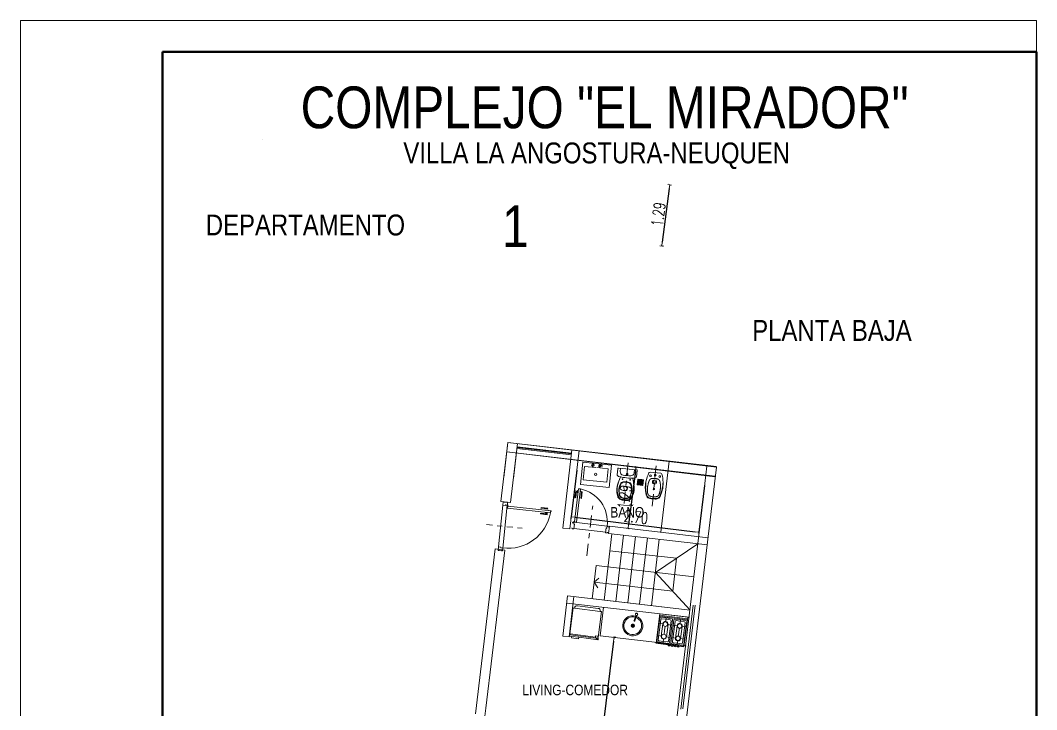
# Model space of a CAD drawing. Header units: millimetres. Extents: x 4525 to 9082, y 179 to 563.
# Drawn here: x 5166.3 to 5187.6, y 504.43 to 518.87 of the extents above; entities that cross this region are included whole.
import ezdxf

# ---------------------------------------------------------------- set-up
doc = ezdxf.new("R2010")
doc.units = ezdxf.units.MM
doc.header["$LTSCALE"] = 100
doc.linetypes.add('ACAD_ISO04W100', pattern=[30, 24, -3, 0, -3])
doc.linetypes.add('DASHDOT2', pattern=[0.5, 0.25, -0.125, 0, -0.125])
doc.layers.get('DEFPOINTS').update_dxf_attribs({"lineweight": 5})
for name, color, linetype, lineweight in [('000-Ejes', 251, 'ACAD_ISO04W100', 5), ('004-Carpinterias', 1, 'Continuous', 18), ('004-Carpinterias Puertas', 1, 'Continuous', 13), ('005-Sanitarios', 1, 'Continuous', 18), ('006-Cotas parciales', 7, 'Continuous', 5), ('A01-Barrido', 250, 'Continuous', 5), ('A01-Carpinterias', 1, 'Continuous', 18), ('E02-Columnas texto', 1, 'Continuous', 9), ('EQ-cocinas', 24, 'Continuous', 18), ('HATCH MUROS', 251, 'Continuous', 9), ('LINEA', 8, 'Continuous', 5), ('SANIT', 12, 'Continuous', 13), ('SANIT-INT', 11, 'Continuous', 5)]:
    doc.layers.add(name, color=color, linetype=linetype, lineweight=lineweight)
doc.layers.add('CONT-MNR', color=47, linetype='Continuous')
doc.styles.add('AREAL', font='ARIALN.TTF')
doc.styles.add('COTAS', font='ROMANS.shx', dxfattribs={"width": 0.7})
doc.dimstyles.new('COTA40', dxfattribs={"dimscale": 0.4, "dimtxt": 0.3, "dimasz": 0.2, "dimexe": 0, "dimexo": 0, "dimgap": 0.09, "dimtad": 1, "dimzin": 0, "dimdsep": 46, "dimtxsty": 'COTAS', "dimblk1": 'COTA_N', "dimblk2": 'COTA_N', "dimsah": 1, "dimcen": 0.1, "dimclrd": 1, "dimclre": 8, "dimclrt": 5, "dimaunit": 1, "dimadec": 3, "dimazin": 0, "dimtfac": 1, "dimtix": 1, "dimtmove": 2, "dimatfit": 3, "dimldrblk": 'COTA_N', "dimfxl": 0, "dimtolj": 1, "dimtzin": 0, "dimarcsym": 0})

# ---------------------------------------------------------------- blocks, each defined once
blk = doc.blocks.new('INOD-MONACO-AP-PLANTA-CON-DPTO')
at = {"layer": 'SANIT'}
for p, q in [((-0.188, 0), (0.188, 0)), ((-0.204, -0.015), (-0.204, -0.142)), ((-0.174, -0.172), (-0.197, -0.156)), ((-0.13, -0.179), (-0.156, -0.27)), ((0.127, -0.18), (0.152, -0.27)), ((0.174, -0.172), (0.197, -0.156)), ((0.204, -0.015), (0.204, -0.142))]:
    blk.add_line(p, q, dxfattribs=at)
for points in [[(-0.104, -0.3, 0.02892), (-0.111, -0.31, 0.156998), (-0.133, -0.488, 0.072829), (-0.105, -0.587, 0.204333), (-0.084, -0.607, 0.080392), (-0.002, -0.622)], [(-0.002, -0.27, 0.121524), (-0.085, -0.286, 0.060693)], [(-0.002, -0.27, -0.121524), (0.081, -0.286, -0.060693)], [(0.099, -0.3, -0.02892), (0.107, -0.31, -0.156998), (0.129, -0.488, -0.072829), (0.101, -0.587, -0.204333), (0.08, -0.607, -0.080392), (-0.002, -0.622)], [(-0.124, -0.609, 0.122968), (-0.091, -0.634, 0.092568), (-0.002, -0.647, 0.093376)], [(0.12, -0.609, -0.122968), (0.087, -0.634, -0.092568), (-0.002, -0.647, -0.093376)]]:
    blk.add_lwpolyline(points, format="xyb", dxfattribs=at)
for centre, radius, start, end in [((-0.189, -0.017), 0.0168, 83.451, 131.9108), ((0.189, -0.017), 0.0168, 48.0892, 96.549), ((-0.188, -0.015), 0.017, 140.4696, 180), ((-0.188, -0.142), 0.017, 180, 235.4915), ((-0.165, -0.158), 0.017, 235.4915, 261.4564), ((0, 0.94), 1.127, 261.4564, 278.5436), ((0.165, -0.158), 0.017, 278.5436, 304.5085), ((0.188, -0.142), 0.017, 304.5085, 0), ((0.188, -0.015), 0.017, 0, 39.5304), ((0.107, -0.415), 0.285, 170.2891, 184.611), ((0.408, -0.421), 0.583, 165.0356, 174.6982), ((-0.061, -0.336), 0.0558, 115.8294, 139.7492), ((0.057, -0.336), 0.0558, 40.2508, 64.1706), ((-0.412, -0.421), 0.583, 5.3018, 14.9644), ((-0.111, -0.415), 0.285, 357.2885, 9.7109), ((0.245, -0.406), 0.422, 184.3014, 206.071), ((-0.025, -0.535), 0.123, 207.5391, 216.6672), ((0.021, -0.535), 0.123, 323.3328, 332.4609), ((-0.249, -0.406), 0.422, 333.929, 356.9789)]:
    blk.add_arc(centre, radius, start, end, dxfattribs=at)
at = {"layer": 'SANIT-INT'}
for p, q in [((-0.145, 0), (-0.145, -0.067)), ((0.145, 0), (0.145, -0.067)), ((0.002, -0.368), (-0.034, -0.369)), ((0.002, -0.368), (0.037, -0.369))]:
    blk.add_line(p, q, dxfattribs=at)
for points in [[(-0.156, -0.27, 0.058031), (-0.185, -0.429, 0.099768), (-0.142, -0.607, 0.155256), (-0.096, -0.647, 0.093906), (-0.002, -0.66, 0.093906)], [(-0.003, -0.279, 0.08742), (-0.06, -0.286, 0.121524)], [(0.152, -0.27, -0.058031), (0.181, -0.429, -0.099768), (0.138, -0.607, -0.155256), (0.092, -0.647, -0.093906), (-0.002, -0.66, -0.093906)], [(-0.002, -0.279, -0.08742), (0.056, -0.286, -0.121524)]]:
    blk.add_lwpolyline(points, format="xyb", dxfattribs=at)
for centre, radius in [((0, -0.11), 0.02), ((-0.082, -0.221), 0.00743), ((0.078, -0.221), 0.00743)]:
    blk.add_circle(centre, radius, dxfattribs=at)
for centre, radius, start, end in [((-0.075, -0.067), 0.07, 180, 265.7397), ((0, 0.94), 1.08, 265.7397, 274.2603), ((0.075, -0.067), 0.07, 274.2603, 0), ((0.219, -0.443), 0.35, 174.9532, 203.9732), ((0.162, -0.448), 0.293, 156.8405, 172.9203), ((-0.036, -0.358), 0.0764, 108.7508, 160.6658), ((-0.034, -0.374), 0.005, 91.9734, 179.8282), ((0.152, -0.375), 0.191, 179.8282, 196.8593), ((-0.149, -0.375), 0.191, 343.1407, 0.1718), ((0.037, -0.374), 0.005, 0.1718, 88.0266), ((0.032, -0.358), 0.0764, 19.3342, 71.2492), ((-0.223, -0.443), 0.35, 336.0268, 5.0468), ((-0.166, -0.448), 0.293, 7.0797, 23.1595), ((-0.071, -0.572), 0.0321, 203.9732, 250.1669), ((0.005, -0.362), 0.255, 250.1669, 268.5519), ((-0.019, -0.427), 0.0118, 196.8593, 200.5908), ((0.002, -0.419), 0.0346, 200.5908, 269.6445), ((-0.009, -0.362), 0.255, 271.4481, 289.8331), ((0.001, -0.419), 0.0346, 270.3555, 339.4092), ((0.023, -0.427), 0.0118, 339.4092, 343.1407), ((0.067, -0.572), 0.0321, 289.8331, 336.0268)]:
    blk.add_arc(centre, radius, start, end, dxfattribs=at)
blk = doc.blocks.new('BIDE-MONACO-PLANTA')
at = {"layer": 'SANIT'}
blk.add_line((-0.113, 0), (0.113, 0), dxfattribs=at)
for points in [[(-0.14, -0.477), (-0.141, -0.475), (-0.142, -0.472), (-0.143, -0.469), (-0.144, -0.465), (-0.145, -0.462), (-0.146, -0.459), (-0.147, -0.456), (-0.148, -0.452), (-0.149, -0.449), (-0.15, -0.446), (-0.15, -0.443), (-0.151, -0.44), (-0.152, -0.436), (-0.153, -0.433), (-0.154, -0.43), (-0.155, -0.427), (-0.156, -0.423), (-0.156, -0.42), (-0.157, -0.417), (-0.158, -0.414), (-0.159, -0.41), (-0.16, -0.407), (-0.161, -0.404), (-0.161, -0.401), (-0.162, -0.397), (-0.163, -0.394), (-0.164, -0.391), (-0.164, -0.388), (-0.165, -0.385), (-0.166, -0.381), (-0.167, -0.378), (-0.167, -0.375), (-0.168, -0.372), (-0.169, -0.368), (-0.169, -0.365), (-0.17, -0.362), (-0.17, -0.359), (-0.171, -0.356), (-0.172, -0.352), (-0.172, -0.349), (-0.173, -0.346), (-0.173, -0.344)], [(0.14, -0.477), (0.141, -0.475), (0.142, -0.472), (0.143, -0.469), (0.144, -0.465), (0.145, -0.462), (0.146, -0.459), (0.147, -0.456), (0.148, -0.453), (0.148, -0.449), (0.149, -0.446), (0.15, -0.443), (0.151, -0.44), (0.152, -0.436), (0.153, -0.433), (0.154, -0.43), (0.154, -0.427), (0.155, -0.423), (0.156, -0.42), (0.157, -0.417), (0.158, -0.414), (0.159, -0.41), (0.16, -0.407), (0.16, -0.404), (0.161, -0.401), (0.162, -0.398), (0.163, -0.394), (0.163, -0.391), (0.164, -0.388), (0.165, -0.385), (0.166, -0.381), (0.166, -0.378), (0.167, -0.375), (0.168, -0.372), (0.168, -0.369), (0.169, -0.365), (0.17, -0.362), (0.17, -0.359), (0.171, -0.356), (0.171, -0.353), (0.172, -0.349), (0.172, -0.346), (0.173, -0.344)], [(0, -0.541), (-0.044, -0.54), (-0.048, -0.54), (-0.051, -0.539), (-0.054, -0.539), (-0.057, -0.539)], [(0, -0.541), (0.044, -0.54), (0.047, -0.54), (0.051, -0.539), (0.054, -0.539), (0.057, -0.539)], [(0, -0.541), (0, -0.541)], [(0, -0.541), (0, -0.541)]]:
    blk.add_lwpolyline(points, dxfattribs=at)
for centre, radius, start, end in [((-0.113, -0.027), 0.0267, 89.9746, 160.7192), ((0.636, -0.288), 0.82, 160.7445, 172.7215), ((1.187, -0.228), 1.365, 179.1204, 182.2097), ((0.113, -0.027), 0.0267, 19.2555, 90), ((-0.636, -0.288), 0.82, 7.2785, 19.2555), ((-0.985, -0.224), 1.163, 357.2424, 1.9588), ((1.187, -0.221), 1.365, 182.5037, 185.1806), ((-1.187, -0.22), 1.365, 354.7941, 357.4709), ((-0.022, -0.432), 0.126, 201.0557, 217.1205), ((-0.058, -0.455), 0.0844, 219.519, 265.0728), ((-0.05, -0.408), 0.131, 263.6264, 267.3039), ((0.05, -0.408), 0.131, 272.6707, 276.3482), ((0.058, -0.455), 0.0844, 274.9018, 320.4556), ((0.022, -0.432), 0.126, 322.8542, 338.9189)]:
    blk.add_arc(centre, radius, start, end, dxfattribs=at)
at = {"layer": 'SANIT-INT'}
for points in [[(0, -0.122), (-0.013, -0.122), (-0.025, -0.122), (-0.034, -0.123), (-0.042, -0.124), (-0.048, -0.125), (-0.053, -0.125), (-0.057, -0.126), (-0.061, -0.127), (-0.064, -0.128), (-0.067, -0.128), (-0.069, -0.129), (-0.071, -0.13), (-0.073, -0.13), (-0.074, -0.131), (-0.076, -0.132), (-0.077, -0.132), (-0.078, -0.133), (-0.079, -0.134), (-0.08, -0.134), (-0.081, -0.135), (-0.083, -0.136), (-0.083, -0.136), (-0.084, -0.137), (-0.085, -0.138), (-0.086, -0.138), (-0.087, -0.139), (-0.088, -0.14), (-0.088, -0.14), (-0.089, -0.141), (-0.09, -0.142), (-0.091, -0.142), (-0.091, -0.143), (-0.092, -0.143), (-0.092, -0.144), (-0.093, -0.145), (-0.094, -0.146), (-0.094, -0.146), (-0.095, -0.147), (-0.096, -0.148), (-0.097, -0.149), (-0.097, -0.15), (-0.098, -0.151), (-0.099, -0.152), (-0.1, -0.153), (-0.101, -0.155), (-0.102, -0.156), (-0.102, -0.157), (-0.103, -0.158), (-0.104, -0.16), (-0.105, -0.161), (-0.105, -0.162), (-0.106, -0.164), (-0.107, -0.165), (-0.107, -0.166), (-0.108, -0.168), (-0.109, -0.169), (-0.109, -0.17), (-0.11, -0.171), (-0.11, -0.173), (-0.111, -0.174), (-0.112, -0.175), (-0.112, -0.177), (-0.113, -0.178), (-0.113, -0.179), (-0.114, -0.181), (-0.114, -0.182), (-0.115, -0.183), (-0.115, -0.185), (-0.116, -0.186), (-0.116, -0.188), (-0.117, -0.19), (-0.117, -0.191), (-0.118, -0.193), (-0.118, -0.196), (-0.119, -0.198), (-0.12, -0.2), (-0.12, -0.203), (-0.121, -0.205), (-0.121, -0.208), (-0.122, -0.21), (-0.123, -0.213), (-0.123, -0.216), (-0.124, -0.218), (-0.124, -0.221), (-0.125, -0.223), (-0.125, -0.226), (-0.126, -0.229), (-0.126, -0.231), (-0.127, -0.234), (-0.127, -0.236), (-0.128, -0.239), (-0.128, -0.242), (-0.129, -0.244), (-0.129, -0.247), (-0.129, -0.249), (-0.13, -0.252), (-0.13, -0.255), (-0.13, -0.257), (-0.131, -0.26), (-0.131, -0.261)], [(0, -0.122), (0.013, -0.122), (0.025, -0.122), (0.034, -0.123), (0.042, -0.124), (0.048, -0.125), (0.053, -0.125), (0.057, -0.126), (0.061, -0.127), (0.064, -0.128), (0.067, -0.128), (0.069, -0.129), (0.071, -0.13), (0.073, -0.131), (0.074, -0.131), (0.076, -0.132), (0.077, -0.132), (0.078, -0.133), (0.079, -0.134), (0.08, -0.134), (0.081, -0.135), (0.082, -0.136), (0.083, -0.136), (0.084, -0.137), (0.085, -0.138), (0.086, -0.138), (0.087, -0.139), (0.088, -0.14), (0.088, -0.14), (0.089, -0.141), (0.09, -0.142), (0.09, -0.142), (0.091, -0.143), (0.092, -0.144), (0.092, -0.144), (0.093, -0.145), (0.094, -0.146), (0.094, -0.146), (0.095, -0.147), (0.096, -0.148), (0.097, -0.149), (0.097, -0.15), (0.098, -0.151), (0.099, -0.152), (0.1, -0.153), (0.101, -0.155), (0.101, -0.156), (0.102, -0.157), (0.103, -0.158), (0.104, -0.16), (0.105, -0.161), (0.105, -0.162), (0.106, -0.164), (0.107, -0.165), (0.107, -0.166), (0.108, -0.168), (0.109, -0.169), (0.109, -0.17), (0.11, -0.171), (0.11, -0.173), (0.111, -0.174), (0.112, -0.175), (0.112, -0.177), (0.113, -0.178), (0.113, -0.179), (0.114, -0.181), (0.114, -0.182), (0.115, -0.183), (0.115, -0.185), (0.116, -0.186), (0.116, -0.188), (0.117, -0.19), (0.117, -0.191), (0.118, -0.193), (0.118, -0.196), (0.119, -0.198), (0.12, -0.2), (0.12, -0.203), (0.121, -0.205), (0.121, -0.208), (0.122, -0.211), (0.123, -0.213), (0.123, -0.216), (0.124, -0.218), (0.124, -0.221), (0.125, -0.224), (0.125, -0.226), (0.126, -0.229), (0.126, -0.231), (0.127, -0.234), (0.127, -0.237), (0.128, -0.239), (0.128, -0.242), (0.128, -0.244), (0.129, -0.247), (0.129, -0.25), (0.13, -0.252), (0.13, -0.255), (0.13, -0.257), (0.131, -0.26), (0.131, -0.261)], [(-0.13, -0.255), (-0.134, -0.281), (-0.134, -0.282), (-0.134, -0.284), (-0.134, -0.285), (-0.134, -0.287), (-0.134, -0.289), (-0.134, -0.291), (-0.134, -0.293), (-0.135, -0.295), (-0.135, -0.297), (-0.135, -0.3), (-0.135, -0.302), (-0.135, -0.305), (-0.135, -0.307), (-0.135, -0.31), (-0.135, -0.313), (-0.135, -0.315), (-0.135, -0.318), (-0.135, -0.32), (-0.135, -0.323), (-0.135, -0.326), (-0.135, -0.328), (-0.135, -0.331), (-0.135, -0.334), (-0.135, -0.336), (-0.135, -0.339), (-0.135, -0.341), (-0.134, -0.344), (-0.134, -0.347), (-0.134, -0.349), (-0.134, -0.352), (-0.134, -0.354), (-0.134, -0.357), (-0.134, -0.36), (-0.134, -0.362), (-0.134, -0.365), (-0.134, -0.367), (-0.133, -0.37), (-0.133, -0.373), (-0.133, -0.375), (-0.133, -0.378), (-0.132, -0.38), (-0.132, -0.383), (-0.132, -0.386), (-0.132, -0.388), (-0.131, -0.391), (-0.131, -0.393), (-0.13, -0.396), (-0.13, -0.399), (-0.13, -0.401), (-0.129, -0.404), (-0.129, -0.406), (-0.128, -0.409), (-0.128, -0.412), (-0.127, -0.414), (-0.127, -0.417), (-0.126, -0.419), (-0.126, -0.422), (-0.125, -0.424), (-0.125, -0.426), (-0.124, -0.429), (-0.124, -0.431), (-0.123, -0.432), (-0.123, -0.434), (-0.122, -0.436), (-0.122, -0.437), (-0.121, -0.439), (-0.121, -0.44), (-0.121, -0.441), (-0.12, -0.443), (-0.12, -0.444), (-0.119, -0.445), (-0.119, -0.447), (-0.118, -0.448), (-0.118, -0.449), (-0.117, -0.451), (-0.117, -0.452), (-0.116, -0.453), (-0.116, -0.454), (-0.115, -0.456), (-0.114, -0.457), (-0.114, -0.458), (-0.113, -0.46), (-0.113, -0.461), (-0.112, -0.462), (-0.111, -0.464), (-0.11, -0.465), (-0.11, -0.466), (-0.109, -0.467), (-0.108, -0.469), (-0.107, -0.47), (-0.107, -0.471), (-0.106, -0.473), (-0.105, -0.474), (-0.104, -0.475), (-0.103, -0.477), (-0.102, -0.478), (-0.101, -0.479), (-0.099, -0.48), (-0.098, -0.482), (-0.097, -0.483), (-0.095, -0.484), (-0.094, -0.486), (-0.092, -0.487), (-0.09, -0.488), (-0.088, -0.49), (-0.085, -0.491), (-0.082, -0.493), (-0.079, -0.494), (-0.075, -0.496), (-0.071, -0.497), (-0.065, -0.499), (-0.064, -0.499)], [(0.13, -0.255), (0.133, -0.281), (0.134, -0.283), (0.134, -0.284), (0.134, -0.285), (0.134, -0.287), (0.134, -0.289), (0.134, -0.291), (0.134, -0.293), (0.134, -0.295), (0.135, -0.297), (0.135, -0.3), (0.135, -0.302), (0.135, -0.305), (0.135, -0.308), (0.135, -0.31), (0.135, -0.313), (0.135, -0.315), (0.135, -0.318), (0.135, -0.321), (0.135, -0.323), (0.135, -0.326), (0.135, -0.328), (0.135, -0.331), (0.135, -0.334), (0.134, -0.336), (0.134, -0.339), (0.134, -0.341), (0.134, -0.344), (0.134, -0.347), (0.134, -0.349), (0.134, -0.352), (0.134, -0.354), (0.134, -0.357), (0.134, -0.36), (0.134, -0.362), (0.134, -0.365), (0.133, -0.367), (0.133, -0.37), (0.133, -0.373), (0.133, -0.375), (0.133, -0.378), (0.132, -0.38), (0.132, -0.383), (0.132, -0.386), (0.131, -0.388), (0.131, -0.391), (0.131, -0.393), (0.13, -0.396), (0.13, -0.399), (0.129, -0.401), (0.129, -0.404), (0.129, -0.406), (0.128, -0.409), (0.128, -0.412), (0.127, -0.414), (0.127, -0.417), (0.126, -0.419), (0.126, -0.422), (0.125, -0.424), (0.124, -0.426), (0.124, -0.429), (0.123, -0.431), (0.123, -0.433), (0.122, -0.434), (0.122, -0.436), (0.122, -0.437), (0.121, -0.439), (0.121, -0.44), (0.12, -0.442), (0.12, -0.443), (0.119, -0.444), (0.119, -0.445), (0.119, -0.447), (0.118, -0.448), (0.118, -0.449), (0.117, -0.451), (0.117, -0.452), (0.116, -0.453), (0.115, -0.455), (0.115, -0.456), (0.114, -0.457), (0.114, -0.458), (0.113, -0.46), (0.112, -0.461), (0.112, -0.462), (0.111, -0.464), (0.11, -0.465), (0.11, -0.466), (0.109, -0.468), (0.108, -0.469), (0.107, -0.47), (0.106, -0.471), (0.105, -0.473), (0.105, -0.474), (0.104, -0.475), (0.103, -0.477), (0.101, -0.478), (0.1, -0.479), (0.099, -0.481), (0.098, -0.482), (0.097, -0.483), (0.095, -0.484), (0.094, -0.486), (0.092, -0.487), (0.09, -0.488), (0.088, -0.49), (0.085, -0.491), (0.082, -0.493), (0.079, -0.494), (0.075, -0.496), (0.07, -0.497), (0.065, -0.499), (0.063, -0.499)], [(0, -0.55), (-0.008, -0.55), (-0.015, -0.55), (-0.022, -0.549), (-0.027, -0.549), (-0.032, -0.549), (-0.036, -0.549), (-0.04, -0.549), (-0.044, -0.549), (-0.048, -0.549), (-0.051, -0.549), (-0.054, -0.549), (-0.057, -0.549)], [(0, -0.55), (0.008, -0.55), (0.015, -0.55), (0.021, -0.549), (0.027, -0.549), (0.032, -0.549), (0.036, -0.549), (0.04, -0.549), (0.044, -0.549), (0.047, -0.549), (0.051, -0.549), (0.054, -0.549), (0.057, -0.549)]]:
    blk.add_lwpolyline(points, dxfattribs=at)
for centre, radius in [((-0.097, -0.073), 0.0182), ((0, -0.195), 0.0437), ((0, -0.195), 0.0229), ((0, -0.052), 0.0172), ((0.097, -0.073), 0.0182), ((0, -0.344), 0.0151)]:
    blk.add_circle(centre, radius, dxfattribs=at)
for centre, radius, start, end in [((-0.054, -0.459), 0.0941, 195.0663, 210.9763), ((-0.058, -0.455), 0.0938, 214.5877, 265.0728), ((-0.05, -0.408), 0.141, 263.6264, 267.3039), ((0, -0.277), 0.232, 253.6948, 269.9596), ((0, -0.277), 0.232, 270.015, 286.2798), ((0.05, -0.408), 0.141, 272.6707, 276.3482), ((0.058, -0.455), 0.0938, 274.9018, 325.387), ((-0.018, -0.426), 0.174, 331.8708, 340.547)]:
    blk.add_arc(centre, radius, start, end, dxfattribs=at)
for points in [[(-0.178, -0.184), (-0.184, -0.295), (-0.183, -0.316), (-0.179, -0.352), (-0.173, -0.381), (-0.167, -0.407), (-0.157, -0.446), (-0.146, -0.484)], [(0.178, -0.184), (0.184, -0.295), (0.183, -0.316), (0.179, -0.352), (0.173, -0.381), (0.167, -0.407), (0.157, -0.446), (0.146, -0.484)]]:
    blk.add_spline(points, degree=3, dxfattribs=at)
blk = doc.blocks.new('REJILLA')
at = {"layer": 'SANIT-INT', "linetype": 'Continuous'}
for p, q in [((-0.06, -0.06), (-0.06, 0.06)), ((-0.06, 0.06), (0.06, 0.06)), ((-0.06, -0.06), (0.06, 0.06)), ((-0.06, 0.06), (0.06, -0.06)), ((-0.047, 0.016), (-0.047, -0.016)), ((-0.035, 0.036), (-0.035, -0.036)), ((-0.022, 0.045), (-0.022, -0.045)), ((-0.01, 0.049), (-0.01, -0.049)), ((0.003, 0.05), (0.003, -0.05)), ((0.015, 0.048), (0.015, -0.048)), ((0.028, 0.042), (0.028, -0.042)), ((0.04, 0.03), (0.04, -0.03)), ((0.06, 0.06), (0.06, -0.06)), ((0.06, -0.06), (-0.06, -0.06))]:
    blk.add_line(p, q, dxfattribs=at)
for radius in [0.06, 0.05]:
    blk.add_circle((0, 0), radius, dxfattribs=at)
blk = doc.blocks.new('MONACO COMPLETO')
at = {"layer": '000-Ejes', "linetype": 'DASHDOT2', "ltscale": 0.01}
for p, q in [((-0.127, 0.59), (0.765, 0.59)), ((-0.127, 0), (0.765, 0))]:
    blk.add_line(p, q, dxfattribs=at)
at = {"layer": '004-Carpinterias', "ltscale": 0.01, "rotation": 90}
blk.add_blockref('INOD-MONACO-AP-PLANTA-CON-DPTO', (0, 0), dxfattribs=at)
at = {"layer": '005-Sanitarios', "rotation": 90}
blk.add_blockref('REJILLA', (0.25, 0.295), dxfattribs=at)
at = {"layer": 'LINEA', "ltscale": 0.01, "rotation": 90}
blk.add_blockref('BIDE-MONACO-PLANTA', (0.02, 0.59), dxfattribs=at)
blk = doc.blocks.new('PUERTA 0.70 DURLOCK')
at = {"layer": '000-Ejes', "linetype": 'DASHDOT2', "ltscale": 0.01}
blk.add_line((0.38, -0.647), (0.38, 0.407), dxfattribs=at)
at = {"layer": '004-Carpinterias', "linetype": 'Continuous'}
for p, q in [((0.009, 0.675), (-0.009, 0.675)), ((-0.009, 0.535), (-0.009, 0.675)), ((0.009, 0.535), (0.009, 0.675)), ((0.039, 0.69), (0.029, 0.69)), ((0.029, 0.642), (0.029, 0.69)), ((0.039, 0.642), (0.029, 0.642)), ((0.081, 0.69), (0.091, 0.69)), ((0.081, 0.642), (0.091, 0.642)), ((0.091, 0.642), (0.091, 0.69)), ((0.111, 0.675), (0.129, 0.675)), ((0.111, 0.535), (0.111, 0.675)), ((0.129, 0.535), (0.129, 0.675)), ((0.009, 0.535), (-0.009, 0.535)), ((0.111, 0.535), (0.129, 0.535)), ((0.01, 0.01), (0, 0.01)), ((0, 0), (0, 0.01)), ((0.03, 0.02), (0.01, 0.02)), ((0.01, 0.01), (0.01, 0.02)), ((0.03, -0.02), (0.03, 0.02)), ((0.73, 0.02), (0.75, 0.02)), ((0.73, -0.02), (0.73, 0.02)), ((0.75, 0.01), (0.75, 0.02)), ((0.75, 0.01), (0.76, 0.01)), ((0.76, 0), (0.76, 0.01)), ((0, -0.11), (0, -0.1)), ((0, -0.11), (0.01, -0.11)), ((0.01, -0.11), (0.01, -0.12)), ((0.01, -0.12), (0.045, -0.12)), ((0.045, -0.02), (0.03, -0.02)), ((0.045, -0.02), (0.045, -0.12)), ((0.715, -0.02), (0.715, -0.12)), ((0.715, -0.02), (0.73, -0.02)), ((0.75, -0.12), (0.715, -0.12)), ((0.76, -0.11), (0.75, -0.11)), ((0.75, -0.11), (0.75, -0.12)), ((0.76, -0.11), (0.76, -0.1))]:
    blk.add_line(p, q, dxfattribs=at)
at = {"layer": '004-Carpinterias', "ltscale": 0.01, "const_width": 0.02}
for points in [[(0, 0.535), (0, 0.675)], [(0.122, 0.535), (0.12, 0.675)]]:
    blk.add_lwpolyline(points, dxfattribs=at)
at = {"layer": '004-Carpinterias', "linetype": 'Continuous'}
blk.add_lwpolyline([(0.039, 0.729), (0.039, 0.029), (0.081, 0.029), (0.081, 0.729)], close=True, dxfattribs=at)
at = {"layer": 'A01-Barrido', "linetype": 'Continuous'}
for p, q in [((0.73, 0.02), (0.03, 0.02)), ((0.715, -0.11), (0.045, -0.11))]:
    blk.add_line(p, q, dxfattribs=at)
blk.add_circle((0.032, 0.028), 0.0075, dxfattribs=at)
blk.add_arc((0.023, 0.024), 0.707, 359.6656, 85.2747, dxfattribs=at)
blk = doc.blocks.new('PUERTA 1.04 0.90 PT')
at = {"layer": '000-Ejes', "linetype": 'DASHDOT2', "ltscale": 0.005}
blk.add_line((804.584, 1061.02), (803.739, 1061.02), dxfattribs=at)
at = {"layer": '004-Carpinterias', "color": 1, "linetype": 'Continuous'}
for p, q in [((803.266, 1060.606), (803.266, 1060.591)), ((803.281, 1060.606), (803.266, 1060.606)), ((803.266, 1060.606), (803.266, 1060.591)), ((803.281, 1060.633), (803.281, 1060.606)), ((803.331, 1060.633), (803.331, 1060.643)), ((803.379, 1060.643), (803.331, 1060.643)), ((803.331, 1060.591), (803.331, 1060.581)), ((803.379, 1060.581), (803.331, 1060.581)), ((803.486, 1060.681), (803.346, 1060.681)), ((803.346, 1060.663), (803.346, 1060.681)), ((803.486, 1060.663), (803.346, 1060.663)), ((803.346, 1060.561), (803.346, 1060.543)), ((803.486, 1060.561), (803.346, 1060.561)), ((803.486, 1060.543), (803.346, 1060.543)), ((803.379, 1060.633), (803.379, 1060.643)), ((803.379, 1060.591), (803.379, 1060.581)), ((803.486, 1060.663), (803.486, 1060.681)), ((803.486, 1060.561), (803.486, 1060.543))]:
    blk.add_line(p, q, dxfattribs=at)
at = {"layer": '004-Carpinterias', "linetype": 'Continuous'}
for p, q in [((803.266, 1060.591), (804.181, 1060.591)), ((804.181, 1060.633), (803.281, 1060.633))]:
    blk.add_line(p, q, dxfattribs=at)
at = {"layer": '004-Carpinterias', "ltscale": 0.01, "const_width": 0.02}
for points in [[(803.486, 1060.672), (803.346, 1060.672)], [(803.486, 1060.552), (803.346, 1060.552)]]:
    blk.add_lwpolyline(points, dxfattribs=at)
at = {"layer": 'A01-Barrido', "linetype": 'Continuous'}
for p, q in [((804.197, 1061.473), (804.196, 1060.568)), ((804.286, 1060.583), (804.287, 1061.458))]:
    blk.add_line(p, q, dxfattribs=at)
for points in [[(804.181, 1060.578), (804.181, 1060.613), (804.186, 1060.613), (804.186, 1060.58)], [(804.194, 1060.573), (804.226, 1060.573), (804.226, 1060.568), (804.192, 1060.568)]]:
    blk.add_lwpolyline(points, dxfattribs=at)
blk.add_circle((804.186, 1060.573), 0.0075, dxfattribs=at)
blk.add_arc((804.177, 1060.575), 0.898, 88.7484, 176.2981, dxfattribs=at)
at = {"layer": 'A01-Carpinterias', "linetype": 'Continuous'}
for p, q in [((804.197, 1061.473), (804.197, 1061.533)), ((804.197, 1061.533), (804.217, 1061.533)), ((804.237, 1061.473), (804.197, 1061.473)), ((804.217, 1061.528), (804.217, 1061.533)), ((804.217, 1061.528), (804.267, 1061.528)), ((804.237, 1061.458), (804.237, 1061.473)), ((804.237, 1061.458), (804.287, 1061.458)), ((804.267, 1061.533), (804.267, 1061.528)), ((804.267, 1061.533), (804.287, 1061.533)), ((804.287, 1061.533), (804.287, 1061.458)), ((804.287, 1061.533), (804.287, 1061.533)), ((804.181, 1060.591), (804.181, 1060.633)), ((804.196, 1060.568), (804.196, 1060.548)), ((804.236, 1060.568), (804.196, 1060.568)), ((804.196, 1060.548), (804.196, 1060.508)), ((804.196, 1060.548), (804.196, 1060.548)), ((804.217, 1060.513), (804.217, 1060.508)), ((804.217, 1060.513), (804.267, 1060.513)), ((804.236, 1060.583), (804.286, 1060.583)), ((804.236, 1060.583), (804.236, 1060.568)), ((804.267, 1060.508), (804.267, 1060.513)), ((804.286, 1060.508), (804.286, 1060.583)), ((804.196, 1060.508), (804.206, 1060.508)), ((804.196, 1060.508), (804.217, 1060.508)), ((804.267, 1060.508), (804.286, 1060.508)), ((804.286, 1060.508), (804.276, 1060.508))]:
    blk.add_line(p, q, dxfattribs=at)
blk = doc.blocks.new('Hela1')
at = {"layer": 'SANIT'}
for p, q in [((-0.22, 0), (0.22, 0)), ((-0.3, -0.61), (-0.3, -0.06)), ((-0.3, -0.06), (-0.27, -0.06)), ((-0.27, -0.06), (-0.27, -0.05)), ((-0.27, -0.06), (0.27, -0.06)), ((0.27, -0.05), (0.27, -0.06)), ((0.27, -0.06), (0.3, -0.06)), ((0.3, -0.06), (0.3, -0.61)), ((-0.3, -0.61), (-0.29, -0.61)), ((-0.29, -0.63), (-0.3, -0.63)), ((-0.3, -0.63), (-0.3, -0.66)), ((-0.29, -0.61), (-0.29, -0.63)), ((0.29, -0.61), (0.29, -0.63)), ((0.29, -0.61), (0.3, -0.61)), ((0.3, -0.63), (0.29, -0.63)), ((0.3, -0.63), (0.3, -0.66)), ((-0.255, -0.66), (-0.3, -0.66)), ((-0.255, -0.69), (-0.255, -0.66)), ((-0.255, -0.69), (-0.105, -0.69)), ((-0.105, -0.69), (-0.105, -0.66)), ((0.3, -0.66), (-0.105, -0.66))]:
    blk.add_line(p, q, dxfattribs=at)
for centre, start, end in [((-0.22, -0.05), 90, 180), ((0.22, -0.05), 0, 90)]:
    blk.add_arc(centre, 0.05, start, end, dxfattribs=at)
at = {"layer": 'SANIT-INT'}
for p, q in [((-0.29, -0.61), (0.24, -0.61)), ((-0.29, -0.63), (0.26, -0.63)), ((0.24, -0.61), (0.24, -0.585)), ((0.24, -0.585), (0.29, -0.585)), ((0.29, -0.66), (0.24, -0.61)), ((0.29, -0.585), (0.29, -0.61)), ((0.29, -0.63), (0.29, -0.66)), ((-0.255, -0.66), (-0.105, -0.66))]:
    blk.add_line(p, q, dxfattribs=at)
blk = doc.blocks.new('Anaf1')
at = {"layer": 'SANIT', "linetype": 'ByBlock'}
for p, q in [((-0.295, 0), (0.295, 0)), ((-0.295, -0.05), (-0.295, 0)), ((0.295, 0), (0.295, -0.625)), ((-0.295, -0.05), (-0.295, -0.616)), ((-0.286, -0.333), (-0.286, -0.092)), ((-0.266, -0.072), (-0.15, -0.072)), ((-0.034, -0.072), (-0.15, -0.072)), ((-0.014, -0.333), (-0.014, -0.092)), ((0.014, -0.333), (0.014, -0.092)), ((0.034, -0.072), (0.15, -0.072)), ((0.266, -0.072), (0.15, -0.072)), ((0.286, -0.333), (0.286, -0.092)), ((-0.286, -0.333), (-0.286, -0.574)), ((-0.014, -0.333), (-0.014, -0.574)), ((0.014, -0.333), (0.014, -0.574)), ((0.286, -0.333), (0.286, -0.574)), ((-0.295, -0.625), (-0.295, -0.616)), ((-0.035, -0.625), (-0.295, -0.625)), ((-0.266, -0.594), (-0.15, -0.594)), ((-0.034, -0.594), (-0.15, -0.594)), ((-0.035, -0.625), (-0.035, -0.643)), ((0.001, -0.643), (0.001, -0.625)), ((0.028, -0.625), (0.001, -0.625)), ((0.028, -0.625), (0.028, -0.643)), ((0.034, -0.594), (0.15, -0.594)), ((0.064, -0.643), (0.064, -0.625)), ((0.091, -0.625), (0.064, -0.625)), ((0.091, -0.625), (0.091, -0.643)), ((0.127, -0.643), (0.127, -0.625)), ((0.154, -0.625), (0.127, -0.625)), ((0.266, -0.594), (0.15, -0.594)), ((0.154, -0.625), (0.154, -0.643)), ((0.295, -0.625), (0.19, -0.625)), ((0.19, -0.643), (0.19, -0.625)), ((-0.035, -0.643), (0.001, -0.643)), ((0.028, -0.643), (0.064, -0.643)), ((0.091, -0.643), (0.127, -0.643)), ((0.154, -0.643), (0.19, -0.643))]:
    blk.add_line(p, q, dxfattribs=at)
for centre in [(-0.15, -0.203), (0.15, -0.203), (-0.15, -0.463), (0.15, -0.463)]:
    blk.add_circle(centre, 0.046, dxfattribs=at)
for centre, start, end in [((-0.266, -0.092), 90, 180), ((-0.034, -0.092), 0, 90), ((0.034, -0.092), 90, 180), ((0.266, -0.092), 0, 90), ((-0.266, -0.574), 180, 270), ((-0.034, -0.574), 270, 0), ((0.034, -0.574), 180, 270), ((0.266, -0.574), 270, 0)]:
    blk.add_arc(centre, 0.02, start, end, dxfattribs=at)
at = {"layer": 'SANIT-INT'}
for p, q in [((-0.295, -0.032), (0.295, -0.032)), ((-0.295, -0.05), (0.295, -0.05)), ((-0.286, -0.203), (-0.19, -0.203)), ((-0.258, -0.333), (-0.258, -0.12)), ((-0.238, -0.1), (-0.15, -0.1)), ((-0.205, -0.203), (-0.205, -0.463)), ((-0.15, -0.072), (-0.15, -0.163)), ((-0.062, -0.1), (-0.15, -0.1)), ((-0.014, -0.203), (-0.11, -0.203)), ((-0.095, -0.203), (-0.095, -0.463)), ((-0.042, -0.333), (-0.042, -0.12)), ((0.014, -0.203), (0.11, -0.203)), ((0.042, -0.333), (0.042, -0.12)), ((0.062, -0.1), (0.15, -0.1)), ((0.095, -0.203), (0.095, -0.463)), ((0.15, -0.072), (0.15, -0.163)), ((0.237, -0.1), (0.15, -0.1)), ((0.286, -0.203), (0.19, -0.203)), ((0.205, -0.203), (0.205, -0.463)), ((0.258, -0.333), (0.258, -0.12)), ((-0.258, -0.333), (-0.258, -0.546)), ((-0.15, -0.243), (-0.15, -0.333)), ((-0.15, -0.423), (-0.15, -0.333)), ((-0.042, -0.333), (-0.042, -0.546)), ((0.042, -0.333), (0.042, -0.546)), ((0.15, -0.243), (0.15, -0.333)), ((0.15, -0.423), (0.15, -0.333)), ((0.258, -0.333), (0.258, -0.546)), ((0.295, -0.616), (-0.295, -0.616)), ((-0.286, -0.463), (-0.19, -0.463)), ((-0.238, -0.566), (-0.15, -0.566)), ((-0.15, -0.594), (-0.15, -0.503)), ((-0.062, -0.566), (-0.15, -0.566)), ((-0.014, -0.463), (-0.11, -0.463)), ((0.001, -0.625), (-0.035, -0.625)), ((0.014, -0.463), (0.11, -0.463)), ((0.064, -0.625), (0.028, -0.625)), ((0.062, -0.566), (0.15, -0.566)), ((0.127, -0.625), (0.091, -0.625)), ((0.15, -0.594), (0.15, -0.503)), ((0.237, -0.566), (0.15, -0.566)), ((0.19, -0.625), (0.154, -0.625)), ((0.286, -0.463), (0.19, -0.463))]:
    blk.add_line(p, q, dxfattribs=at)
for centre, radius, start, end in [((-0.238, -0.12), 0.02, 90, 180), ((-0.15, -0.203), 0.055, 0, 180), ((-0.062, -0.12), 0.02, 0, 90), ((0.062, -0.12), 0.02, 90, 180), ((0.15, -0.203), 0.055, 0, 180), ((0.237, -0.121), 0.0209, 2.4007, 90.3937), ((-0.238, -0.546), 0.02, 180, 270), ((-0.15, -0.463), 0.055, 180, 0), ((-0.062, -0.546), 0.02, 270, 0), ((0.062, -0.546), 0.02, 180, 270), ((0.15, -0.463), 0.055, 180, 0), ((0.237, -0.545), 0.0209, 269.6063, 357.5993)]:
    blk.add_arc(centre, radius, start, end, dxfattribs=at)
blk = doc.blocks.new('COTA_N')
for p, q in [((-1, 0), (0, 0)), ((0, 0.5), (0, -0.5))]:
    blk.add_line(p, q)
at = {"const_width": 0.065}
blk.add_lwpolyline([(0.14, 0.14), (0.28, 0.28), (0, 0), (-0.14, -0.14), (-0.28, -0.28)], dxfattribs=at)
blk = doc.blocks.new('*D590')
at = {"layer": '006-Cotas parciales', "color": 1, "lineweight": -2, "ltscale": 100}
blk.add_line((5178.734, 505.869), (5178.054, 500.362), dxfattribs=at)
at = {"layer": '006-Cotas parciales', "color": 8, "lineweight": -2, "ltscale": 100}
for p, q in [((5178.781, 505.944), (5178.744, 505.949)), ((5178.081, 500.278), (5178.044, 500.283))]:
    blk.add_line(p, q, dxfattribs=at)
at = {"layer": 'DEFPOINTS', "color": 0, "ltscale": 100}
for p in [(5178.781, 505.944), (5178.044, 500.283), (5178.081, 500.278)]:
    blk.add_point(p, dxfattribs=at)
at = {"layer": '006-Cotas parciales', "color": 1, "lineweight": -2, "ltscale": 100, "yscale": 0.08000000000000002, "zscale": 0.08000000000000007}
for p, xscale, rotation in [((5178.744, 505.949), 0.08, 82.96377081615285), ((5178.044, 500.283), 0.08000000000000002, 262.9637708161529)]:
    blk.add_blockref('COTA_N', p, dxfattribs=dict(at, xscale=xscale, rotation=rotation))
at = {"layer": '006-Cotas parciales', "color": 5, "ltscale": 100, "insert": (5178.239, 503.135), "char_height": 0.12, "attachment_point": 5, "rotation": 82.9638, "style": 'COTAS'}
blk.add_mtext('\\A1;{\\H2x;5.71}', dxfattribs=at)
blk = doc.blocks.new('*D708')
at = {"layer": '006-Cotas parciales', "color": 8, "lineweight": -2, "ltscale": 100}
for p, q in [((5179.206, 509.51), (5179.203, 509.511)), ((5179.041, 508.229), (5179.038, 508.23))]:
    blk.add_line(p, q, dxfattribs=at)
at = {"layer": '006-Cotas parciales', "color": 1, "lineweight": -2, "ltscale": 100}
blk.add_line((5179.193, 509.431), (5179.048, 508.309), dxfattribs=at)
at = {"layer": 'DEFPOINTS', "color": 0, "ltscale": 100}
for p in [(5179.206, 509.51), (5179.038, 508.23), (5179.041, 508.229)]:
    blk.add_point(p, dxfattribs=at)
at = {"layer": '006-Cotas parciales', "color": 1, "lineweight": -2, "ltscale": 100, "xscale": 0.08000000000000002, "yscale": 0.08000000000000002, "zscale": 0.08000000000000007}
for p, rotation in [((5179.203, 509.511), 82.62901079563709), ((5179.038, 508.23), 262.6290107956371)]:
    blk.add_blockref('COTA_N', p, dxfattribs=dict(at, rotation=rotation))
at = {"layer": '006-Cotas parciales', "color": 5, "ltscale": 100, "insert": (5178.966, 508.89), "char_height": 0.12, "attachment_point": 5, "rotation": 82.629, "style": 'COTAS'}
blk.add_mtext('\\A1;{\\H2x;1.29}', dxfattribs=at)
blk = doc.blocks.new('*D709')
at = {"layer": '006-Cotas parciales', "color": 8, "lineweight": -2, "ltscale": 100}
for p, q in [((5177.963, 509.452), (5177.845, 508.474)), ((5180.641, 509.128), (5180.523, 508.15))]:
    blk.add_line(p, q, dxfattribs=at)
at = {"layer": '006-Cotas parciales', "color": 1, "lineweight": -2, "ltscale": 100}
blk.add_line((5177.925, 508.464), (5180.443, 508.16), dxfattribs=at)
at = {"layer": 'DEFPOINTS', "color": 0, "ltscale": 100}
for p in [(5177.963, 509.452), (5180.641, 509.128), (5180.523, 508.15)]:
    blk.add_point(p, dxfattribs=at)
at = {"layer": '006-Cotas parciales', "color": 1, "lineweight": -2, "ltscale": 100, "yscale": 0.08000000000000002, "zscale": 0.08000000000000007}
for p, xscale, rotation in [((5177.845, 508.474), 0.08000000000000002, 173.1006244848151), ((5180.523, 508.15), 0.08, 353.1006244848152)]:
    blk.add_blockref('COTA_N', p, dxfattribs=dict(at, xscale=xscale, rotation=rotation))
at = {"layer": '006-Cotas parciales', "color": 5, "ltscale": 100, "insert": (5179.203, 508.467), "char_height": 0.12, "attachment_point": 5, "rotation": 353.1006, "style": 'COTAS'}
blk.add_mtext('\\A1;{\\H2x;2.70}', dxfattribs=at)
blk = doc.blocks.new('*D710')
at = {"layer": '006-Cotas parciales', "color": 1, "lineweight": -2, "ltscale": 100}
blk.add_line((5179.9, 515.349), (5179.755, 514.227), dxfattribs=at)
at = {"layer": '006-Cotas parciales', "color": 8, "lineweight": -2, "ltscale": 100}
for p, q in [((5179.913, 515.428), (5179.91, 515.428)), ((5179.748, 514.147), (5179.745, 514.147))]:
    blk.add_line(p, q, dxfattribs=at)
at = {"layer": 'DEFPOINTS', "color": 0, "ltscale": 100}
for p in [(5179.913, 515.428), (5179.745, 514.147), (5179.748, 514.147)]:
    blk.add_point(p, dxfattribs=at)
at = {"layer": '006-Cotas parciales', "color": 1, "lineweight": -2, "ltscale": 100, "xscale": 0.08000000000000002, "yscale": 0.08000000000000002, "zscale": 0.08000000000000007}
for p, rotation in [((5179.91, 515.428), 82.62901079563709), ((5179.745, 514.147), 262.6290107956371)]:
    blk.add_blockref('COTA_N', p, dxfattribs=dict(at, rotation=rotation))
at = {"layer": '006-Cotas parciales', "color": 5, "ltscale": 100, "insert": (5179.673, 514.808), "char_height": 0.12, "attachment_point": 5, "rotation": 82.629, "style": 'COTAS'}
blk.add_mtext('\\A1;{\\H2x;1.29}', dxfattribs=at)

msp = doc.modelspace()

# ---------------------------------------------------------------- linework, layer by layer
at = {"layer": 'CONT-MNR', "ltscale": 100}
msp.add_line((5171.375, 516.383, -1.005), (5171.375, 516.383, -1.005), dxfattribs=at)
at = {"layer": 'E02-Columnas texto', "ltscale": 100}
msp.add_line((5179.138, 506.197, 1.919), (5179.139, 506.196, 1.919), dxfattribs=at)
at = {"layer": 'HATCH MUROS', "color": 0, "ltscale": 100}
for p, q in [((5166.301, 518.873), (5187.6, 518.873)), ((5166.301, 518.873), (5166.301, 489.206)), ((5187.6, 518.873), (5187.6, 489.206)), ((5176.519, 510.032, 1.919), (5176.434, 509.298, 1.919)), ((5180.89, 509.525, 1.919), (5176.519, 510.032, 1.919)), ((5176.718, 510.009, 1.919), (5176.633, 509.275, 1.919)), ((5180.866, 509.326, 1.919), (5176.496, 509.834, 1.919)), ((5177.862, 509.876, 1.919), (5177.671, 508.238, 1.919)), ((5178.011, 509.859, 1.919), (5177.82, 508.22, 1.919)), ((5179.723, 508.15, 1.919), (5179.896, 509.64, 1.919)), ((5176.57, 508.771, 1.919), (5176.368, 508.795, 1.919)), ((5177.82, 508.22, 1.919), (5177.671, 508.238, 1.919)), ((5178.646, 508.275, 1.919), (5178.628, 508.126, 1.919)), ((5180.716, 508.035, 1.919), (5178.646, 508.275, 1.919)), ((5178.697, 508.118, 1.919), (5178.535, 506.728, 1.919)), ((5178.697, 508.118, 1.919), (5178.535, 506.728, 1.919)), ((5180.699, 507.886, 1.919), (5178.628, 508.126, 1.919)), ((5178.945, 508.089, 1.919), (5178.784, 506.699, 1.919)), ((5179.194, 508.061, 1.919), (5179.032, 506.67, 1.919)), ((5179.442, 508.032, 1.919), (5179.28, 506.641, 1.919)), ((5179.69, 508.003, 1.919), (5179.529, 506.612, 1.919)), ((5176.452, 507.778, 1.919), (5176.253, 507.801, 1.919)), ((5179.609, 507.308, 1.919), (5180.5, 507.909, 1.919)), ((5178.368, 507.452, 1.919), (5178.287, 506.757, 1.919)), ((5178.368, 507.452, 1.919), (5180.42, 507.213, 1.919)), ((5179.609, 507.308, 1.919), (5180.339, 506.518, 1.919)), ((5177.673, 505.975, 1.919), (5177.771, 506.817, 1.919)), ((5180.339, 506.518, 1.919), (5177.771, 506.817, 1.919)), ((5177.902, 506.801, 1.919), (5177.804, 505.96, 1.919)), ((5180.339, 506.518, 1.919), (5178.316, 506.753, 1.919)), ((5180.322, 506.369, 1.919), (5177.754, 506.668, 1.919)), ((5178.525, 506.578, 1.919), (5178.456, 505.982, 1.919)), ((5177.804, 505.96, 1.919), (5177.673, 505.975, 1.919)), ((5180.252, 505.773, 1.919), (5178.456, 505.982, 1.919))]:
    msp.add_line(p, q, dxfattribs=at)
at = {"layer": 'HATCH MUROS', "color": 0, "lineweight": 50, "ltscale": 100}
for p, q in [((5169.278, 518.211), (5187.6, 518.211)), ((5169.278, 518.211), (5169.278, 489.206)), ((5187.6, 518.211), (5187.6, 489.206))]:
    msp.add_line(p, q, dxfattribs=at)
at = {"layer": 'HATCH MUROS', "color": 0, "linetype": 'ByBlock', "ltscale": 100}
for p, q in [((5176.519, 510.032, 1.919), (5176.371, 508.794, 1.919)), ((5176.519, 510.032, 1.919), (5180.888, 509.511, 1.919)), ((5176.718, 510.009, 1.919), (5176.57, 508.771, 1.919)), ((5176.496, 509.834, 1.919), (5180.865, 509.312, 1.919)), ((5180.69, 509.534, 1.919), (5180.538, 508.261, 1.919)), ((5180.888, 509.511, 1.919), (5180.736, 508.237, 1.919)), ((5180.736, 508.237, 1.919), (5179.45, 497.467, 1.919)), ((5180.538, 508.261, 1.919), (5179.539, 499.903, 1.919)), ((5176.253, 507.801, 1.919), (5175.84, 504.343, 1.919)), ((5176.452, 507.778, 1.919), (5176.056, 504.468, 1.919)), ((5176.056, 504.468, 1.919), (5175.568, 500.377, 1.919))]:
    msp.add_line(p, q, dxfattribs=at)
at = {"layer": 'HATCH MUROS', "color": 3, "ltscale": 100}
for p, q in [((5177.852, 509.795, 1.919), (5176.709, 509.928, 1.919)), ((5177.854, 509.807, 1.919), (5176.71, 509.939, 1.919)), ((5177.85, 509.774, 1.919), (5176.706, 509.907, 1.919)), ((5180.401, 506.62, 1.919), (5180.141, 504.445, 1.919)), ((5180.443, 506.624, 1.919), (5180.183, 504.449, 1.919))]:
    msp.add_line(p, q, dxfattribs=at)
at = {"layer": 'HATCH MUROS', "color": 2, "ltscale": 100}
for p, q in [((5178.655, 507.758, 1.919), (5180.055, 507.608, 1.919)), ((5180.055, 507.608, 1.919), (5179.974, 506.913, 1.919)), ((5178.327, 507.104, 1.919), (5178.423, 507.186, 1.919)), ((5179.974, 506.913, 1.919), (5178.327, 507.104, 1.919)), ((5178.406, 506.985, 1.919), (5178.327, 507.104, 1.919))]:
    msp.add_line(p, q, dxfattribs=at)
at = {"layer": 'SANIT', "ltscale": 0.01, "extrusion": (0.009322, -0.000955385, 0.999956)}
for p, q in [((5178.323, 509.561, 1.919), (5178.322, 509.551, 1.919)), ((5178.428, 509.55, 1.919), (5178.427, 509.54, 1.919)), ((5178.427, 509.54, 1.919), (5178.501, 509.533, 1.919)), ((5178.502, 509.543, 1.919), (5178.428, 509.55, 1.919)), ((5178.501, 509.533, 1.919), (5178.502, 509.543, 1.919))]:
    msp.add_line(p, q, dxfattribs=at)
at = {"layer": 'SANIT', "ltscale": 0.01, "elevation": 1.919}
msp.add_lwpolyline([(5178.688, 509.558), (5178.091, 509.619), (5178.043, 509.147), (5178.64, 509.086)], close=True, dxfattribs=at)
at = {"layer": 'SANIT', "ltscale": 100, "elevation": 1.919}
msp.add_lwpolyline([(5179.214, 506.409), (5179.194, 506.347, -0.414214), (5179.187, 506.344, -0.414214), (5179.184, 506.351), (5179.205, 506.412)], format="xyb", dxfattribs=at)
at = {"layer": 'SANIT', "ltscale": 100}
msp.add_circle((5179.216, 506.429, 1.919), 0.02, dxfattribs=at)
msp.add_arc((5179.136, 506.192, 1.919), 0.21, 74.2448, 68.786, dxfattribs=at)
at = {"layer": 'SANIT-INT', "elevation": 1.919}
msp.add_lwpolyline([(5178.36, 509.506), (5178.122, 509.53), (5178.093, 509.249), (5178.59, 509.198), (5178.619, 509.479), (5178.38, 509.504)], dxfattribs=at)
at = {"layer": 'SANIT-INT', "ltscale": 100, "elevation": 1.919}
msp.add_lwpolyline([(5179.22, 506.409), (5179.181, 506.293, -0.414214), (5179.168, 506.287), (5179.168, 506.287, -0.414214), (5179.162, 506.299), (5179.201, 506.416)], format="xyb", dxfattribs=at)
for points in [[(5179.103, 506.195), (5179.103, 506.19, 0.466045), (5179.105, 506.188), (5179.129, 506.19, 0.839834), (5179.129, 506.194), (5179.105, 506.197, 0.466045)], [(5179.108, 506.175), (5179.111, 506.17, 0.466045), (5179.114, 506.17), (5179.132, 506.186, 0.839834), (5179.13, 506.189), (5179.108, 506.178, 0.466045)], [(5179.111, 506.214), (5179.108, 506.21, 0.466045), (5179.109, 506.207), (5179.13, 506.195, 0.839834), (5179.132, 506.198), (5179.114, 506.214, 0.466045)], [(5179.129, 506.225), (5179.124, 506.223, 0.466045), (5179.123, 506.22), (5179.132, 506.198, 0.839834), (5179.136, 506.199), (5179.131, 506.223, 0.466045)], [(5179.123, 506.161), (5179.128, 506.159, 0.466045), (5179.131, 506.161), (5179.136, 506.185, 0.839834), (5179.132, 506.186), (5179.122, 506.164, 0.466045)], [(5179.15, 506.223), (5179.145, 506.225, 0.466045), (5179.142, 506.223), (5179.137, 506.199, 0.839834), (5179.141, 506.198), (5179.151, 506.22, 0.466045)], [(5179.144, 506.159), (5179.149, 506.161, 0.466045), (5179.15, 506.164), (5179.14, 506.186, 0.839834), (5179.137, 506.185), (5179.141, 506.161, 0.466045)], [(5179.165, 506.209), (5179.162, 506.214, 0.466045), (5179.159, 506.214), (5179.141, 506.198, 0.839834), (5179.143, 506.194), (5179.164, 506.206, 0.466045)], [(5179.162, 506.17), (5179.165, 506.174, 0.466045), (5179.164, 506.177), (5179.143, 506.189, 0.839834), (5179.141, 506.186), (5179.159, 506.17, 0.466045)], [(5179.17, 506.189), (5179.17, 506.194, 0.466045), (5179.168, 506.196), (5179.143, 506.194, 0.839834), (5179.143, 506.19), (5179.168, 506.187, 0.466045)]]:
    msp.add_lwpolyline(points, format="xyb", close=True, dxfattribs=at)
at = {"layer": 'SANIT-INT', "extrusion": (0.009322, -0.000955385, 0.999956)}
msp.add_circle((5178.113, 509.412, 49.704), 0.025, dxfattribs=at)
at = {"layer": 'SANIT-INT', "ltscale": 100}
for radius in [0.0345, 0.005]:
    msp.add_circle((5179.136, 506.192, 1.919), radius, dxfattribs=at)
at = {"layer": 'SANIT-INT', "extrusion": (0.009322, -0.000955385, 0.999956)}
for centre, radius, start, end in [((5178.058, 509.606, 49.704), 0.0275, 184.6243, 163.6729), ((5178.058, 509.606, 49.704), 0.0175, 190.7501, 337.547), ((5178.058, 509.606, 49.704), 0.0175, 10.7501, 157.547), ((5178.207, 509.591, 49.705), 0.0275, 4.6243, 343.6729), ((5178.207, 509.591, 49.705), 0.0175, 190.7501, 337.547), ((5178.207, 509.591, 49.705), 0.0175, 10.7501, 157.547)]:
    msp.add_arc(centre, radius, start, end, dxfattribs=at)
at = {"layer": 'SANIT-INT', "ltscale": 100}
for centre, radius, start, end in [((5179.136, 506.192, 1.919), 0.185, 74.614, 68.4168), ((5179.216, 506.429, 1.919), 0.025, 275.0936, 227.9372)]:
    msp.add_arc(centre, radius, start, end, dxfattribs=at)

# ---------------------------------------------------------------- block references
at = {"layer": '004-Carpinterias', "rotation": 353.2495000787885}
msp.add_blockref('PUERTA 0.70 DURLOCK', (5177.871, 508.343, 1.919), dxfattribs=at)
at = {"layer": '004-Carpinterias Puertas', "rotation": 173.961658199627}
msp.add_blockref('PUERTA 1.04 0.90 PT', (6087.805, 1478.807, 1.919), dxfattribs=at)
at = {"layer": '005-Sanitarios', "rotation": 264.4042954950811}
msp.add_blockref('MONACO COMPLETO', (5179.026, 509.475, 1.919), dxfattribs=at)
at = {"layer": 'EQ-cocinas', "extrusion": (0.018562, 0.144757, 0.989293), "rotation": 180.0000046815758}
msp.add_blockref('Hela1', (-5071.708, -1148.373, 171.252), dxfattribs=at)
at = {"layer": 'EQ-cocinas', "rotation": 352.5954785733493}
msp.add_blockref('Anaf1', (5179.995, 506.406, 1.919), dxfattribs=at)

# ---------------------------------------------------------------- texts
at = {"style": 'AREAL'}
for s, height, p in [('COMPLEJO "EL MIRADOR"', 0.875, (5172.176, 516.613, -2.75)), ('VILLA LA ANGOSTURA-NEUQUEN', 0.4375, (5174.328, 515.877, -1.375)), ('1', 0.875, (5176.398, 514.124, -2.75)), ('DEPARTAMENTO ', 0.4375, (5170.188, 514.368, -1.375)), ('PLANTA BAJA', 0.4375, (5181.639, 512.159, -1.375)), ('BAÑO', 0.2188, (5178.665, 508.459, -0.688)), ('LIVING-COMEDOR', 0.21875, (5176.821, 504.737, -0.688))]:
    msp.add_text(s, height=height, dxfattribs=at).set_placement(p)

# ---------------------------------------------------------------- dimensions: what is measured, and where the dimension line sits
at = {"layer": '006-Cotas parciales', "ltscale": 100}
for p1, p2, distance, picture, middle in [((5179.913, 515.428, 1.919), (5179.748, 514.147, 1.919), -0.003, '*D710', (5179.673, 514.808, 1.919)), ((5179.206, 509.51, 1.919), (5179.041, 508.229, 1.919), -0.003, '*D708', (5178.966, 508.89, 1.919)), ((5178.781, 505.944, 1.919), (5178.081, 500.278, 1.919), -0.037, '*D590', (5178.239, 503.135, 1.919))]:
    dim = msp.add_aligned_dim(p1=p1, p2=p2, distance=distance, text='{\\H2x;<>}', dimstyle='COTA40', dxfattribs=at)
    dim.commit()
    dim.dimension.update_dxf_attribs({"geometry": picture, "text_midpoint": middle})
at = {"layer": '006-Cotas parciales', "color": 0, "ltscale": 100}
dim = msp.add_aligned_dim(p1=(5177.963, 509.452, 1.919), p2=(5180.641, 509.128, 1.919), distance=-0.985, text='{\\H2x;<>}', dimstyle='COTA40', dxfattribs=at)
dim.commit()
dim.dimension.update_dxf_attribs({"geometry": '*D709', "text_midpoint": (5179.203, 508.467, 1.919)})

doc.saveas('drawing.dxf')
